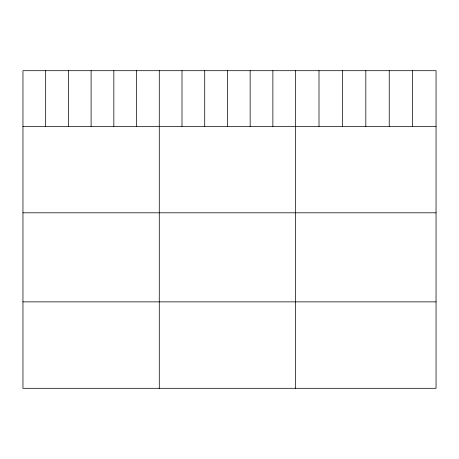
<?xml version="1.0" encoding="UTF-8"?>
<svg xmlns="http://www.w3.org/2000/svg" width="459" height="459" viewBox="0 0 459 459"><rect width="100%" height="100%" fill="white"/><g stroke="black" fill="none" stroke-linecap="round" stroke-linejoin="round"><path stroke-width="0.69" d="M436.05 126.363L436.05 388.303L22.95 388.303L22.95 70.697L436.05 70.697L436.05 126.363L22.95 126.363M22.95 212.804L436.05 212.804M22.95 301.861L436.05 301.861M412.641 70.697L412.641 126.363M389.232 70.697L389.232 126.363M365.823 70.697L365.823 126.363M342.414 70.697L342.414 126.363M319.005 70.697L319.005 126.363M295.596 70.697L295.596 388.303M272.875 70.697L272.875 126.363M250.155 70.697L250.155 126.363M227.434 70.697L227.434 126.363M204.714 70.697L204.714 126.363M181.993 70.697L181.993 126.363M159.273 70.697L159.273 388.303M136.553 70.697L136.553 126.363M113.832 70.697L113.832 126.363M91.112 70.697L91.112 126.363M68.391 70.697L68.391 126.363M45.67 70.697L45.67 126.363"/></g></svg>
